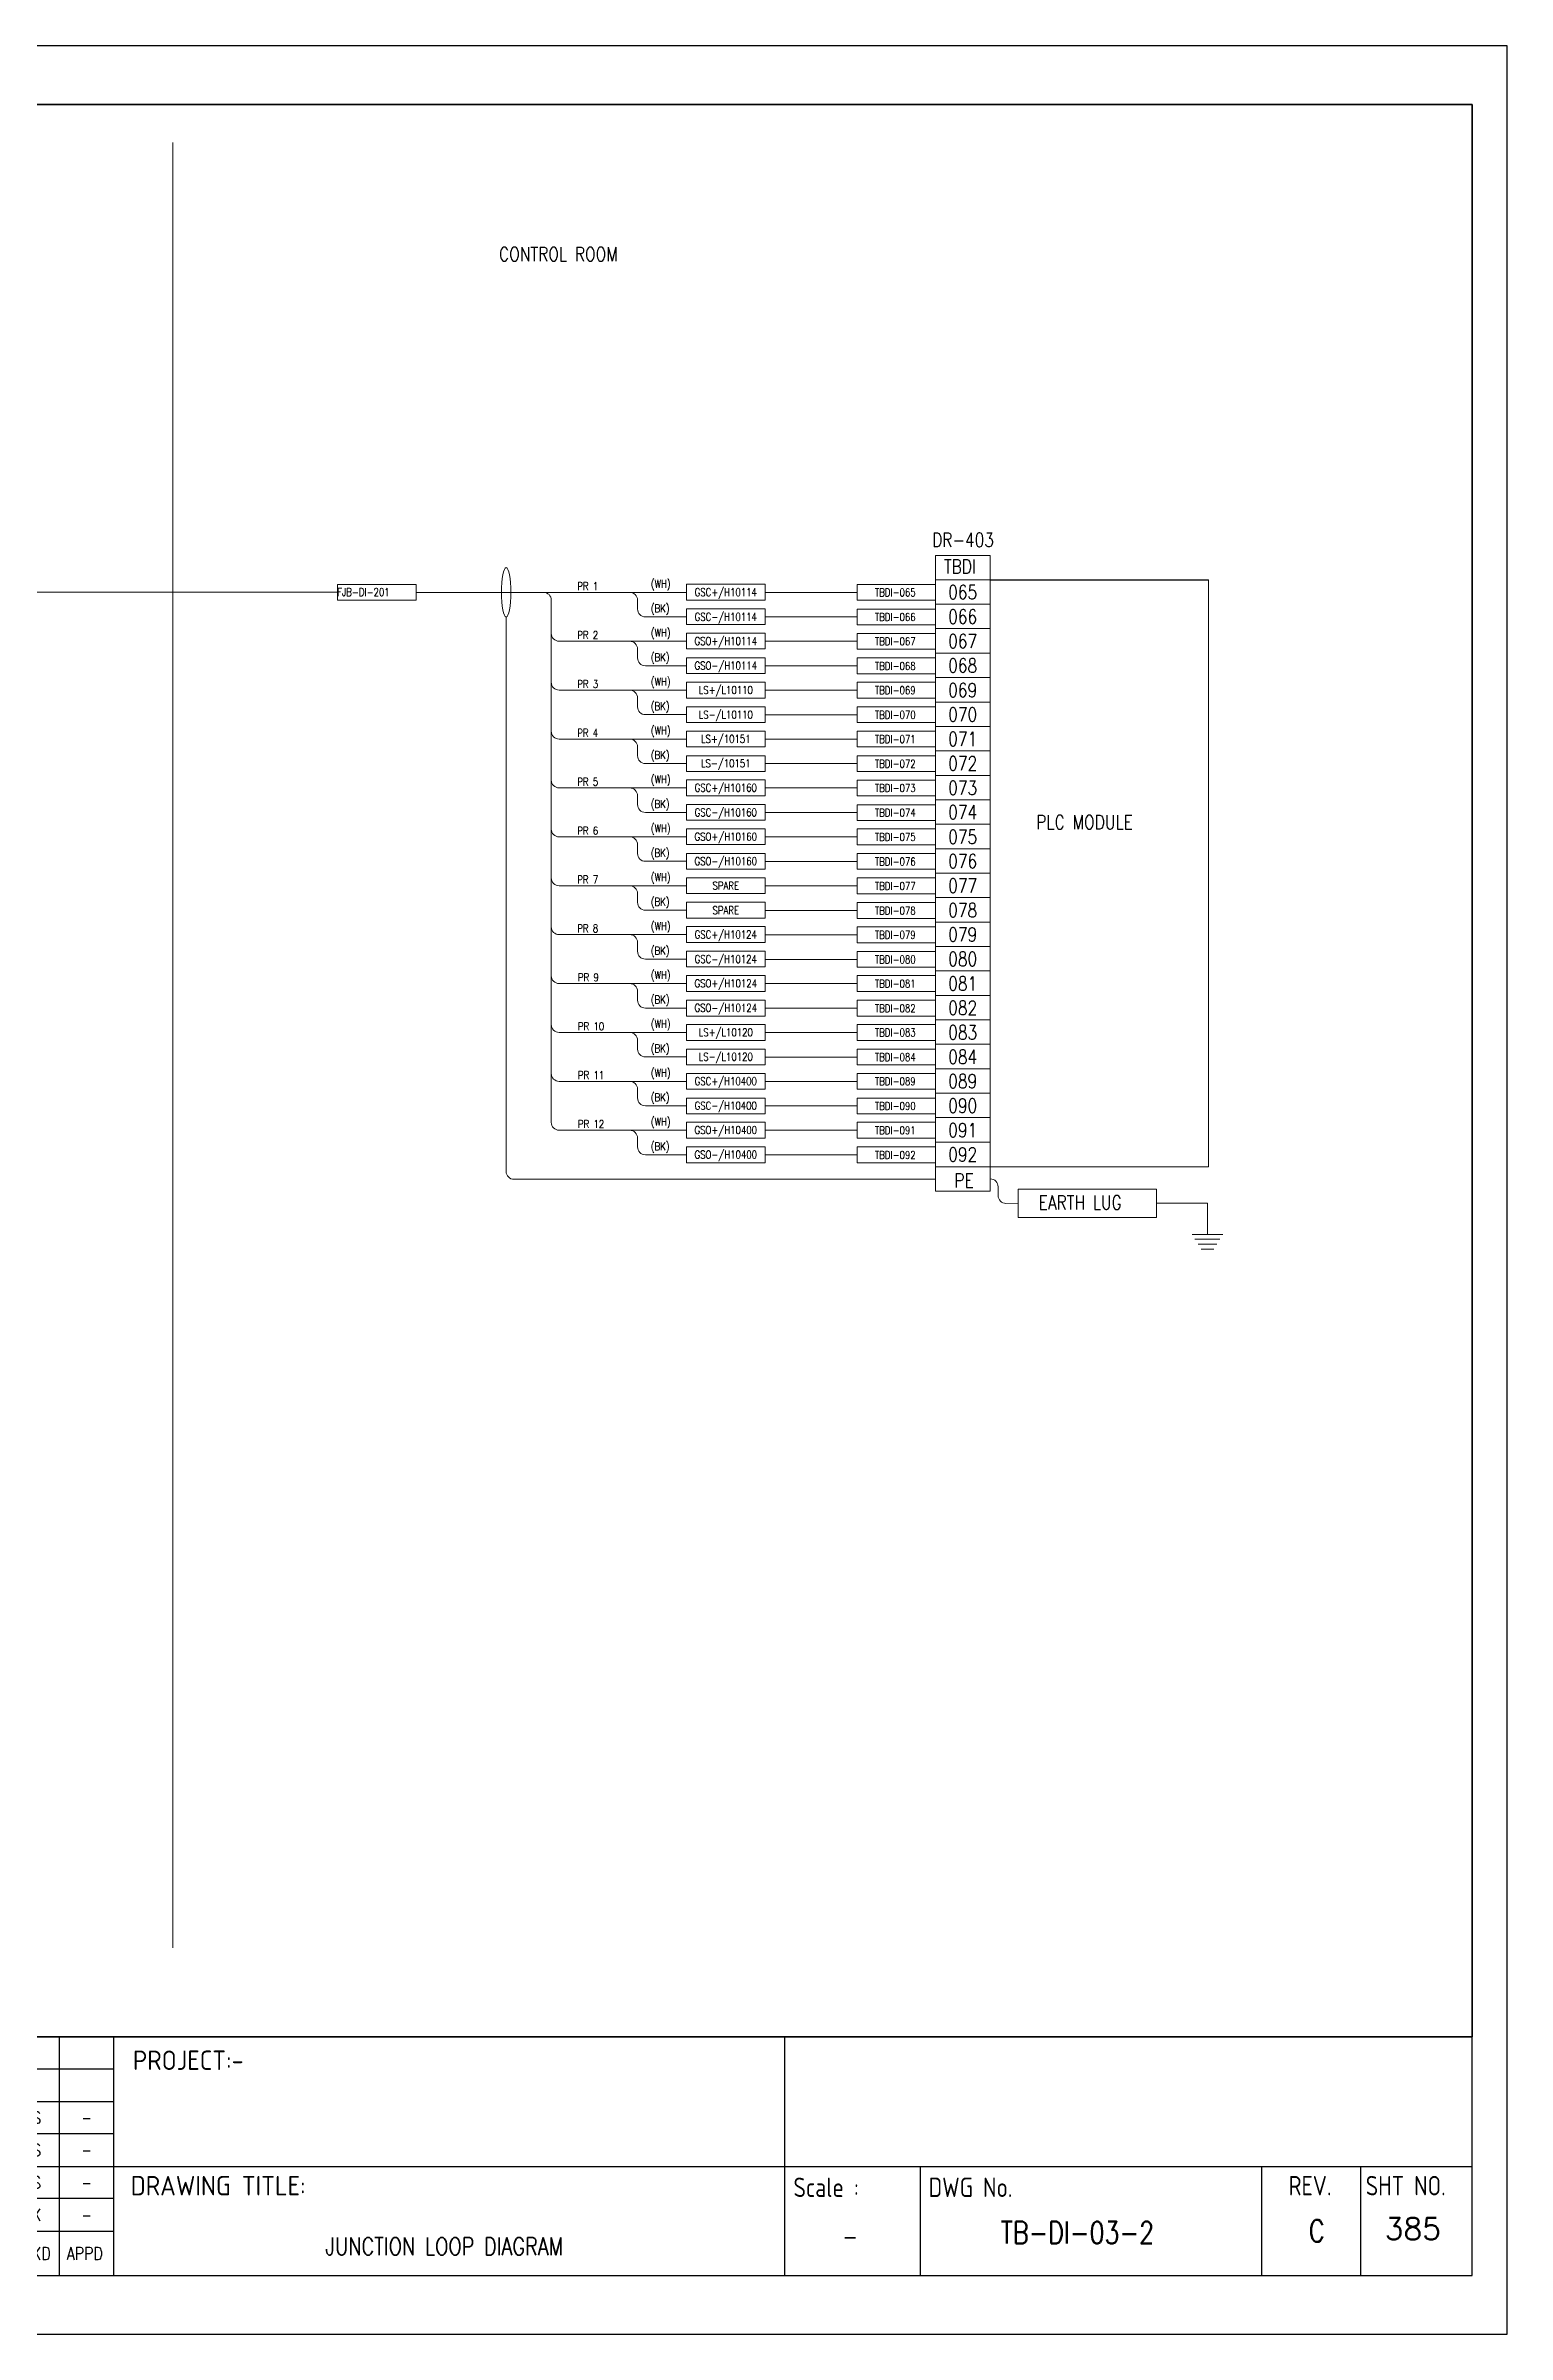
# Model space of a CAD drawing. Header units: millimetres. Extents: x -14942 to 24072, y -50285 to 2207.
# Drawn here: x 1302.6 to 1489.4, y -5690.3 to -5397.8 of the extents above; entities that cross this region are included whole.
import ezdxf
from ezdxf.enums import TextEntityAlignment as Align

# ---------------------------------------------------------------- set-up
doc = ezdxf.new("R2010")
doc.units = ezdxf.units.MM
doc.header["$MEASUREMENT"] = 0
doc.layers.get('0').update_dxf_attribs({"linetype": 'CONTINUOUS'})
for name, color, linetype in [('52049_PAPER A4$0$Frame_A1', 253, 'CONTINUOUS'), ('BEAM', 3, 'CONTINUOUS'), ('INSTRUMENT', 1, 'CONTINUOUS'), ('TEXT', 2, 'CONTINUOUS')]:
    doc.layers.add(name, color=color, linetype=linetype)
doc.styles.add('52049_PAPER A4$0$ISO Proportional', font='isocp.shx')
doc.styles.add('52049_PAPER A4$0$ROMANS', font='isocp.shx')
doc.styles.add('52049_PAPER A4$0$Romans-title', font='romans.shx')
doc.styles.add('ROMANS', font='romans')

# ---------------------------------------------------------------- blocks, each defined once
blk = doc.blocks.new('52049_PAPER A4$0$eec-ie')
at = {"layer": '52049_PAPER A4$0$Frame_A1', "color": 0, "lineweight": -3}
for p, q in [((0.649, 0.571), (0.955, 0.877)), ((0.773, 0.617), (1.031, 0.875)), ((4.693, 0.483), (5.085, 0.875)), ((4.878, 0.591), (5.165, 0.877)), ((-0.005, -0.082), (0.302, 0.224)), ((-0.002, -0.158), (0.256, 0.1)), ((0, 0), (0.873, 0.873)), ((0.005, -0.229), (0.236, 0.002)), ((0.013, 0.091), (0.781, 0.859)), ((0.04, 0.196), (0.677, 0.833)), ((0.09, 0.324), (0.549, 0.783)), ((0.256, 0.568), (0.305, 0.617)), ((0.345, -0.123), (0.996, 0.528)), ((0.346, -0.044), (0.916, 0.526)), ((0.352, -0.194), (1.066, 0.521)), ((0.361, 0.049), (0.824, 0.512)), ((0.366, -0.258), (0.664, 0.04)), ((0.385, -0.317), (0.742, 0.04)), ((0.402, 0.168), (0.704, 0.47)), ((0.409, -0.371), (0.82, 0.04)), ((1.692, 0.04), (0.64, 0.04)), ((0.684, -0.173), (0.898, 0.04)), ((0.762, -0.173), (0.976, 0.04)), ((0.84, -0.173), (1.054, 0.04)), ((0.869, 0.245), (1.13, 0.507)), ((0.87, 0.637), (1.102, 0.868)), ((0.918, -0.173), (1.132, 0.04)), ((0.955, 0.643), (1.168, 0.856)), ((0.961, 0.259), (1.189, 0.488)), ((0.996, -0.173), (1.21, 0.04)), ((1.03, 0.64), (1.231, 0.841)), ((1.033, 0.253), (1.243, 0.464)), ((1.074, -0.173), (1.288, 0.04)), ((1.093, 0.236), (1.294, 0.436)), ((1.099, 0.631), (1.29, 0.822)), ((1.146, 0.21), (1.34, 0.404)), ((1.152, -0.173), (1.366, 0.04)), ((1.162, 0.617), (1.346, 0.8)), ((1.192, 0.178), (1.383, 0.369)), ((1.218, 0.155), (1.538, 0.155)), ((1.221, 0.598), (1.399, 0.776)), ((1.23, -0.173), (1.444, 0.04)), ((1.246, 0.155), (1.422, 0.331)), ((1.276, 0.575), (1.45, 0.749)), ((1.308, -0.173), (1.522, 0.04)), ((1.324, 0.155), (1.458, 0.289)), ((1.328, 0.548), (1.498, 0.719)), ((1.376, 0.519), (1.544, 0.687)), ((1.386, -0.173), (1.6, 0.04)), ((1.402, 0.155), (1.49, 0.243)), ((1.422, 0.486), (1.588, 0.653)), ((1.464, 0.45), (1.63, 0.616)), ((1.464, -0.173), (1.677, 0.04)), ((1.48, 0.155), (1.519, 0.194)), ((1.503, 0.412), (1.669, 0.577)), ((1.539, 0.37), (1.706, 0.536)), ((1.542, -0.173), (1.898, 0.183)), ((1.573, 0.326), (1.741, 0.493)), ((1.603, 0.278), (1.773, 0.448)), ((1.62, -0.173), (1.914, 0.121)), ((1.63, 0.227), (1.803, 0.4)), ((1.654, 0.173), (1.831, 0.35)), ((1.674, 0.115), (1.856, 0.297)), ((1.689, 0.052), (1.879, 0.241)), ((1.698, -0.173), (1.927, 0.056)), ((2.092, -0.09), (2.374, 0.191)), ((2.095, -0.166), (2.337, 0.076)), ((2.096, -0.009), (2.513, 0.408)), ((2.109, 0.082), (2.883, 0.856)), ((2.133, 0.184), (2.78, 0.831)), ((2.181, 0.31), (2.655, 0.784)), ((2.311, 0.518), (2.447, 0.654)), ((2.442, -0.131), (3.095, 0.523)), ((2.442, -0.052), (3.017, 0.522)), ((2.45, -0.2), (2.776, 0.125)), ((2.456, 0.039), (2.926, 0.509)), ((2.465, -0.264), (2.764, 0.036)), ((2.485, -0.322), (2.842, 0.036)), ((2.493, 0.155), (2.81, 0.471)), ((2.557, 0.452), (2.973, 0.869)), ((2.716, -0.168), (2.92, 0.036)), ((2.725, 0.036), (3.79, 0.036)), ((2.773, 0.591), (3.055, 0.872)), ((2.794, -0.168), (2.998, 0.036)), ((2.839, 0.189), (3.165, 0.515)), ((2.872, -0.168), (3.076, 0.036)), ((2.889, 0.628), (3.131, 0.87)), ((2.95, -0.168), (3.154, 0.036)), ((2.983, 0.644), (3.201, 0.862)), ((2.985, 0.256), (3.229, 0.5)), ((3.028, -0.168), (3.232, 0.036)), ((3.064, 0.648), (3.267, 0.85)), ((3.07, 0.264), (3.287, 0.48)), ((3.106, -0.168), (3.31, 0.036)), ((3.138, 0.643), (3.329, 0.834)), ((3.139, 0.255), (3.34, 0.456)), ((3.184, -0.168), (3.388, 0.036)), ((3.198, 0.236), (3.39, 0.428)), ((3.206, 0.633), (3.387, 0.815)), ((3.25, 0.209), (3.436, 0.396)), ((3.262, -0.168), (3.466, 0.036)), ((3.268, 0.618), (3.443, 0.793)), ((3.294, 0.176), (3.478, 0.36)), ((3.622, 0.16), (3.312, 0.16)), ((3.326, 0.598), (3.496, 0.768)), ((3.34, -0.168), (3.544, 0.036)), ((3.356, 0.16), (3.517, 0.321)), ((3.381, 0.574), (3.547, 0.74)), ((3.418, -0.168), (3.622, 0.036)), ((3.432, 0.547), (3.595, 0.71)), ((3.434, 0.16), (3.552, 0.278)), ((3.48, 0.517), (3.64, 0.678)), ((3.496, -0.168), (3.7, 0.036)), ((3.512, 0.16), (3.584, 0.232)), ((3.524, 0.484), (3.684, 0.643)), ((3.566, 0.448), (3.725, 0.607)), ((3.574, -0.168), (3.778, 0.036)), ((3.59, 0.16), (3.612, 0.182)), ((3.605, 0.408), (3.764, 0.567)), ((3.641, 0.366), (3.8, 0.526)), ((3.652, -0.168), (3.989, 0.169)), ((3.674, 0.321), (3.835, 0.483)), ((3.704, 0.273), (3.867, 0.437)), ((3.73, 0.222), (3.897, 0.388)), ((3.73, -0.168), (4.005, 0.107)), ((3.753, 0.167), (3.924, 0.338)), ((3.773, 0.109), (3.948, 0.284)), ((3.788, 0.046), (3.97, 0.228)), ((3.808, -0.168), (4.016, 0.04)), ((4.18, -0.108), (4.466, 0.179)), ((4.182, -0.028), (4.574, 0.364)), ((4.184, -0.182), (4.432, 0.066)), ((4.192, 0.06), (4.997, 0.865)), ((4.213, 0.16), (4.897, 0.843)), ((4.254, 0.278), (4.779, 0.803)), ((4.343, 0.446), (4.611, 0.713)), ((4.529, -0.071), (5.128, 0.528)), ((4.531, -0.147), (5.204, 0.526)), ((4.538, 0.017), (5.04, 0.519)), ((4.54, -0.215), (4.857, 0.101)), ((4.568, 0.124), (4.932, 0.489)), ((4.69, 0.325), (4.732, 0.366)), ((4.956, 0.2), (5.272, 0.517)), ((4.991, 0.625), (5.239, 0.873)), ((5.083, 0.64), (5.308, 0.864)), ((5.087, 0.253), (5.334, 0.501)), ((5.164, 0.643), (5.373, 0.852)), ((5.17, 0.259), (5.392, 0.48)), ((5.237, 0.638), (5.435, 0.835)), ((5.238, 0.248), (5.444, 0.455)), ((5.296, 0.228), (5.493, 0.426)), ((5.304, 0.627), (5.493, 0.815)), ((5.346, 0.201), (5.539, 0.393)), ((5.366, 0.611), (5.548, 0.792)), ((5.39, 0.167), (5.58, 0.357)), ((5.402, 0.155), (5.722, 0.155)), ((5.424, 0.591), (5.6, 0.767)), ((5.456, 0.155), (5.619, 0.317)), ((5.478, 0.567), (5.65, 0.739)), ((5.528, 0.539), (5.698, 0.709)), ((5.534, 0.155), (5.653, 0.274)), ((5.576, 0.508), (5.743, 0.676)), ((5.612, 0.155), (5.684, 0.227)), ((5.62, 0.475), (5.786, 0.641)), ((5.661, 0.438), (5.827, 0.604)), ((5.69, 0.155), (5.712, 0.177)), ((5.7, 0.398), (5.865, 0.564)), ((5.735, 0.356), (5.902, 0.523)), ((5.767, 0.31), (5.936, 0.479)), ((5.797, 0.262), (5.967, 0.432)), ((5.823, 0.21), (5.997, 0.384)), ((6.09, 0.155), (5.845, 0.155)), ((5.846, 0.155), (6.024, 0.333)), ((5.924, 0.155), (6.048, 0.279)), ((6.002, 0.155), (6.07, 0.223)), ((6.08, 0.155), (6.088, 0.163)), ((6.901, 0.037), (6.46, 0.037)), ((6.46, 0.037), (6.46, -0.183)), ((6.46, -0.011), (6.508, 0.037)), ((6.46, -0.089), (6.586, 0.037)), ((6.46, -0.167), (6.664, 0.037)), ((6.521, -0.183), (6.742, 0.037)), ((6.599, -0.183), (6.82, 0.037)), ((6.677, -0.183), (6.898, 0.037)), ((6.901, -0.183), (6.901, 0.037)), ((7.232, 0.683), (7.413, 0.864)), ((7.27, 0.644), (7.491, 0.864)), ((7.348, 0.644), (7.568, 0.864)), ((7.426, 0.644), (7.646, 0.864)), ((7.504, 0.644), (7.724, 0.864)), ((7.507, 0.569), (7.802, 0.864)), ((7.507, 0.491), (7.88, 0.864)), ((7.507, 0.413), (7.958, 0.864)), ((7.507, 0.335), (7.783, 0.611)), ((7.507, 0.257), (7.783, 0.533)), ((7.507, 0.179), (7.783, 0.455)), ((7.507, 0.101), (7.783, 0.377)), ((7.507, 0.023), (7.783, 0.299)), ((7.507, -0.055), (7.783, 0.221)), ((7.507, -0.133), (7.783, 0.143)), ((7.507, -0.211), (7.783, 0.065)), ((7.816, 0.644), (8.036, 0.864)), ((7.894, 0.644), (8.059, 0.808)), ((7.972, 0.644), (8.059, 0.73)), ((8.05, 0.644), (8.059, 0.652)), ((8.334, 0.46), (8.738, 0.864)), ((8.334, 0.538), (8.66, 0.864)), ((8.334, 0.382), (8.816, 0.864)), ((8.334, 0.694), (8.504, 0.864)), ((8.334, 0.616), (8.582, 0.864)), ((8.334, 0.304), (8.61, 0.58)), ((8.334, 0.226), (8.61, 0.502)), ((8.334, 0.149), (8.61, 0.424)), ((8.334, 0.071), (8.61, 0.346)), ((8.334, -0.007), (8.61, 0.268)), ((8.334, -0.085), (8.61, 0.19)), ((8.334, -0.163), (8.61, 0.112)), ((8.334, -0.241), (8.61, 0.034)), ((8.334, -0.397), (8.741, 0.01)), ((8.334, -0.319), (8.663, 0.01)), ((8.334, -0.475), (8.819, 0.01)), ((8.673, 0.644), (8.894, 0.864)), ((8.676, -0.211), (8.897, 0.01)), ((8.751, 0.644), (8.972, 0.864)), ((8.754, -0.211), (8.975, 0.01)), ((8.829, 0.644), (9.05, 0.864)), ((8.832, -0.211), (9.053, 0.01)), ((8.907, 0.644), (9.106, 0.842)), ((8.985, 0.644), (9.106, 0.764)), ((9.063, 0.644), (9.106, 0.686)), ((0.016, -0.295), (0.23, -0.082)), ((0.032, -0.358), (0.232, -0.157)), ((0.051, -0.417), (0.242, -0.226)), ((0.072, -0.473), (0.256, -0.29)), ((0.097, -0.527), (0.275, -0.349)), ((0.124, -0.578), (0.298, -0.404)), ((0.154, -0.626), (0.324, -0.455)), ((0.186, -0.672), (0.354, -0.504)), ((0.22, -0.716), (0.387, -0.549)), ((0.256, -0.757), (0.422, -0.591)), ((0.295, -0.796), (0.461, -0.63)), ((0.336, -0.833), (0.503, -0.667)), ((0.379, -0.868), (0.547, -0.7)), ((0.425, -0.9), (0.595, -0.731)), ((0.437, -0.421), (0.637, -0.221)), ((0.468, -0.467), (0.662, -0.273)), ((0.473, -0.931), (0.646, -0.758)), ((0.503, -0.51), (0.694, -0.319)), ((0.523, -0.958), (0.7, -0.781)), ((0.542, -0.55), (0.733, -0.359)), ((0.576, -0.984), (0.758, -0.801)), ((0.584, -0.585), (0.777, -0.392)), ((0.622, -0.173), (1.935, -0.173)), ((0.63, -0.618), (0.828, -0.419)), ((0.631, -1.006), (0.82, -0.817)), ((0.679, -0.646), (0.887, -0.439)), ((0.69, -1.025), (0.888, -0.827)), ((0.732, -0.671), (0.956, -0.448)), ((0.751, -1.042), (0.962, -0.831)), ((0.79, -0.691), (1.041, -0.44)), ((0.817, -1.054), (1.043, -0.828)), ((0.853, -0.707), (1.194, -0.366)), ((0.886, -1.062), (1.137, -0.812)), ((0.922, -0.715), (1.294, -0.343)), ((0.961, -1.066), (1.253, -0.774)), ((0.999, -0.716), (1.372, -0.343)), ((1.042, -1.063), (1.762, -0.343)), ((1.088, -0.705), (1.45, -0.343)), ((1.131, -1.052), (1.839, -0.343)), ((1.199, -0.672), (1.528, -0.343)), ((1.538, -0.343), (1.218, -0.343)), ((1.232, -1.029), (1.902, -0.359)), ((1.353, -0.986), (1.858, -0.48)), ((1.533, -0.884), (1.757, -0.66)), ((1.646, -0.381), (1.684, -0.343)), ((1.906, -0.343), (1.661, -0.343)), ((1.776, -0.173), (1.935, -0.014)), ((1.854, -0.173), (1.938, -0.089)), ((1.932, -0.173), (1.936, -0.169)), ((2.103, -0.236), (2.321, -0.018)), ((2.115, -0.302), (2.317, -0.1)), ((2.131, -0.364), (2.321, -0.173)), ((2.15, -0.423), (2.332, -0.241)), ((2.172, -0.479), (2.347, -0.303)), ((2.197, -0.532), (2.367, -0.362)), ((2.224, -0.582), (2.39, -0.416)), ((2.254, -0.63), (2.417, -0.467)), ((2.287, -0.676), (2.448, -0.515)), ((2.321, -0.719), (2.481, -0.559)), ((2.358, -0.76), (2.517, -0.601)), ((2.397, -0.799), (2.556, -0.64)), ((2.439, -0.836), (2.598, -0.676)), ((2.482, -0.87), (2.643, -0.709)), ((2.509, -0.376), (2.71, -0.175)), ((2.528, -0.902), (2.691, -0.739)), ((2.537, -0.425), (2.729, -0.234)), ((2.569, -0.471), (2.756, -0.285)), ((2.576, -0.932), (2.743, -0.765)), ((2.605, -0.513), (2.789, -0.33)), ((2.627, -0.959), (2.797, -0.789)), ((2.644, -0.552), (2.828, -0.368)), ((2.68, -0.984), (2.856, -0.808)), ((2.687, -0.588), (2.873, -0.401)), ((4.023, -0.168), (2.708, -0.168)), ((2.733, -0.619), (2.925, -0.427)), ((2.736, -1.006), (2.919, -0.823)), ((2.783, -0.647), (2.985, -0.445)), ((2.796, -1.024), (2.987, -0.833)), ((2.837, -0.671), (3.056, -0.453)), ((2.858, -1.04), (3.062, -0.836)), ((2.896, -0.69), (3.144, -0.443)), ((2.924, -1.052), (3.144, -0.831)), ((2.96, -0.704), (3.316, -0.348)), ((2.995, -1.059), (3.24, -0.814)), ((3.03, -0.712), (3.394, -0.348)), ((3.071, -1.061), (3.359, -0.773)), ((3.11, -0.71), (3.472, -0.348)), ((3.153, -1.056), (3.862, -0.348)), ((3.203, -0.695), (3.55, -0.348)), ((3.245, -1.043), (3.94, -0.348)), ((3.312, -0.348), (3.622, -0.348)), ((3.323, -0.653), (3.618, -0.358)), ((3.349, -1.016), (3.981, -0.385)), ((3.478, -0.965), (3.93, -0.514)), ((3.738, -0.394), (3.784, -0.348)), ((3.756, -0.348), (3.992, -0.348)), ((3.886, -0.168), (4.024, -0.03)), ((3.963, -0.168), (4.026, -0.106)), ((4.192, -0.251), (4.417, -0.027)), ((4.205, -0.316), (4.414, -0.108)), ((4.222, -0.378), (4.419, -0.181)), ((4.242, -0.436), (4.43, -0.247)), ((4.264, -0.491), (4.446, -0.309)), ((4.29, -0.544), (4.466, -0.367)), ((4.318, -0.594), (4.49, -0.421)), ((4.348, -0.641), (4.518, -0.472)), ((4.381, -0.686), (4.548, -0.519)), ((4.416, -0.729), (4.582, -0.563)), ((4.453, -0.77), (4.619, -0.604)), ((4.493, -0.809), (4.658, -0.643)), ((4.534, -0.845), (4.701, -0.678)), ((4.556, -0.278), (4.804, -0.03)), ((4.577, -0.335), (4.798, -0.113)), ((4.578, -0.879), (4.747, -0.711)), ((4.602, -0.388), (4.808, -0.181)), ((4.624, -0.911), (4.795, -0.74)), ((4.631, -0.437), (4.829, -0.239)), ((4.664, -0.482), (4.856, -0.289)), ((4.673, -0.94), (4.847, -0.766)), ((4.7, -0.523), (4.89, -0.333)), ((4.724, -0.967), (4.903, -0.788)), ((4.74, -0.562), (4.931, -0.371)), ((4.778, -0.991), (4.962, -0.807)), ((4.783, -0.596), (4.977, -0.402)), ((4.829, -0.628), (5.031, -0.427)), ((4.834, -1.013), (5.026, -0.821)), ((4.88, -0.655), (5.092, -0.443)), ((4.894, -1.031), (5.095, -0.829)), ((4.935, -0.678), (5.165, -0.448)), ((4.957, -1.046), (5.172, -0.831)), ((4.994, -0.697), (5.26, -0.43)), ((5.023, -1.057), (5.257, -0.824)), ((5.059, -0.71), (5.426, -0.343)), ((5.095, -1.064), (5.356, -0.802)), ((5.13, -0.717), (5.504, -0.343)), ((5.171, -1.066), (5.485, -0.752)), ((5.211, -0.714), (5.582, -0.343)), ((5.254, -1.06), (5.971, -0.343)), ((5.305, -0.698), (5.659, -0.343)), ((5.347, -1.046), (6.049, -0.343)), ((5.722, -0.343), (5.402, -0.343)), ((5.429, -0.652), (5.709, -0.372)), ((5.453, -1.018), (6.075, -0.396)), ((5.585, -0.964), (6.02, -0.528)), ((5.808, -0.428), (5.893, -0.343)), ((5.845, -0.343), (6.09, -0.343)), ((6.46, -0.183), (6.901, -0.183)), ((6.755, -0.183), (6.901, -0.037)), ((6.833, -0.183), (6.901, -0.115)), ((7.232, -0.954), (7.341, -0.845)), ((7.232, -0.876), (7.263, -0.845)), ((7.232, -1.032), (7.419, -0.845)), ((7.276, -1.065), (7.497, -0.845)), ((7.354, -1.065), (7.783, -0.637)), ((7.432, -1.065), (7.783, -0.715)), ((7.507, -0.289), (7.783, -0.013)), ((7.507, -0.367), (7.783, -0.091)), ((7.507, -0.444), (7.783, -0.169)), ((7.507, -0.522), (7.783, -0.247)), ((7.507, -0.6), (7.783, -0.325)), ((7.507, -0.678), (7.783, -0.403)), ((7.507, -0.756), (7.783, -0.481)), ((7.507, -0.834), (7.783, -0.559)), ((7.51, -1.065), (7.783, -0.793)), ((7.588, -1.065), (7.809, -0.845)), ((7.666, -1.065), (7.887, -0.845)), ((7.744, -1.065), (7.964, -0.845)), ((7.822, -1.065), (8.042, -0.845)), ((8.334, -0.553), (8.61, -0.277)), ((8.334, -0.631), (8.61, -0.355)), ((8.334, -0.709), (8.61, -0.433)), ((8.334, -0.787), (8.61, -0.511)), ((8.334, -0.865), (8.61, -0.589)), ((8.334, -0.943), (8.61, -0.667)), ((8.334, -1.021), (8.61, -0.745)), ((8.368, -1.065), (8.61, -0.823)), ((8.446, -1.065), (8.666, -0.845)), ((8.524, -1.065), (8.744, -0.845)), ((8.602, -1.065), (8.822, -0.845)), ((8.679, -1.065), (8.9, -0.845)), ((8.757, -1.065), (8.978, -0.845)), ((8.835, -1.065), (9.056, -0.845)), ((8.91, -0.211), (9.106, -0.015)), ((8.913, -1.065), (9.106, -0.873)), ((8.988, -0.211), (9.106, -0.093)), ((9.066, -0.211), (9.106, -0.171)), ((7.9, -1.065), (8.059, -0.907)), ((7.978, -1.065), (8.059, -0.985)), ((8.056, -1.065), (8.059, -1.063)), ((8.991, -1.065), (9.106, -0.951)), ((9.069, -1.065), (9.106, -1.029))]:
    blk.add_line(p, q, dxfattribs=at)
for points in [[(7.232, 0.864), (8.059, 0.864), (8.059, 0.644), (7.783, 0.644), (7.783, -0.845), (8.059, -0.845), (8.059, -1.065), (7.232, -1.065), (7.232, -0.845), (7.507, -0.845), (7.507, 0.644), (7.232, 0.644)], [(8.61, 0.01), (8.61, 0.644), (9.106, 0.644), (9.106, 0.864), (8.334, 0.864), (8.334, -1.065), (9.106, -1.065), (9.106, -0.845), (8.61, -0.845), (8.61, -0.211), (9.106, -0.211), (9.106, 0.01)]]:
    blk.add_lwpolyline(points, close=True, dxfattribs=at)
for centre, radius, start, end in [((0.967, -0.094), 0.972, 355.3439, 345.14659), ((5.151, -0.094), 0.972, 14.85341, 345.14659), ((0.967, -0.094), 0.737, 10.52425, 340.25595), ((0.967, -0.094), 0.623, 23.56973, 336.43027), ((0.967, -0.094), 0.354, 44.78756, 157.61069), ((3.059, -0.094), 0.967, 355.6074, 344.77468), ((3.059, -0.094), 0.742, 10.07657, 339.99371), ((3.059, -0.094), 0.618, 24.25452, 335.74548), ((3.059, -0.094), 0.358, 45.10959, 158.75786), ((5.151, -0.094), 0.737, 19.74405, 340.25595), ((5.151, -0.094), 0.623, 23.56973, 336.43027), ((5.151, -0.094), 0.354, 44.78756, 315.21244), ((0.967, -0.094), 0.354, 192.89006, 315.21244), ((3.059, -0.094), 0.358, 191.9242, 314.89041)]:
    blk.add_arc(centre, radius, start, end, dxfattribs=at)
blk = doc.blocks.new('52049_PAPER A4$0$eec logo')
at = {"color": 7, "xscale": 2.786697286423482, "yscale": 2.786697286423482, "zscale": 2.786697286423482}
blk.add_blockref('52049_PAPER A4$0$eec-ie', (50.01, 25.95), dxfattribs=at)
blk = doc.blocks.new('FJB')
at = {"color": 3}
for p, q in [((-415.5, 38.01), (-4.5, 38.01)), ((-363.94, 38.01), (-363.94, 7.5)), ((-310.77, 38.01), (-310.77, 7.5)), ((-265.75, 7.5), (-265.75, 38.01)), ((-258.85, 7.5), (-258.85, 38.01)), ((-244.11, 7.5), (-244.11, 38.01)), ((-198.84, 7.5), (-198.84, 38.01)), ((-191.95, 7.5), (-191.95, 38.01)), ((-185.05, 7.5), (-185.05, 38.01)), ((-178.16, 38.01), (-178.16, 7.5)), ((-92.38, 38.01), (-92.38, 7.5)), ((-178.16, 21.46), (-4.5, 21.46)), ((-75.06, 21.46), (-75.06, 7.5)), ((-31.4, 21.46), (-31.4, 7.5)), ((-18.75, 21.46), (-18.75, 7.5)), ((-265.75, 13.19), (-178.16, 13.19))]:
    blk.add_line(p, q, dxfattribs=at)
at = {"color": 7}
for p, q in [((-4.5, 38.01), (-96.38, 38.01)), ((-92.38, 38.01), (-92.38, 19.85))]:
    blk.add_line(p, q, dxfattribs=at)
at = {"color": 1}
for p, q in [((-178.16, 33.87), (-265.75, 33.87)), ((-265.75, 29.74), (-178.16, 29.74)), ((-178.16, 25.6), (-265.75, 25.6)), ((-265.75, 21.46), (-178.16, 21.46)), ((-178.16, 17.33), (-265.75, 17.33))]:
    blk.add_line(p, q, dxfattribs=at)
at = {"color": 7}
blk.add_lwpolyline([(0, 0), (0, 292.5), (-423, 292.5), (-423, 0)], close=True, dxfattribs=at)
blk.add_lwpolyline([(-415.5, 285), (-4.5, 285), (-4.5, 38.01), (-415.5, 38.01)], close=True)
at = {"color": 3}
blk.add_lwpolyline([(-4.5, 7.5), (-4.5, 285), (-415.5, 285), (-415.5, 7.5)], close=True, dxfattribs=at)
at = {"color": 2}
blk.add_circle((-293.05, 13.05), 1.05, dxfattribs=at)
at = {"color": 3, "xscale": 1.200000000000001, "yscale": 1.200000000000001, "zscale": 1.200000000000001}
blk.add_blockref('52049_PAPER A4$0$eec logo', (-421.49, 2.05), dxfattribs=at)
at = {"color": 2, "style": '52049_PAPER A4$0$ISO Proportional'}
for s, height, p in [('PROJECT:-', 2.482, (-168.61, 35.02)), ('DRAWING TITLE:', 2.4821, (-164.78, 18.99))]:
    blk.add_text(s, height=height, dxfattribs=at).set_placement(p, align=Align.MIDDLE_CENTER)
at = {"color": 2, "style": '52049_PAPER A4$0$Romans-title', "width": 0.8}
for s, p in [('THIS DOCUMENT IS SUPPLIEDE', (-292.63, 29.75)), ('IN CONFIDENCE AND MUST NOT BE', (-290.24, 25.51)), (' REPRODUCED IN ANY PART OR FORM', (-289.1, 21.53)), (' WITHOUT PERMISSION IN WRITING FROM ', (-287.9, 17.35)), ('THE OWNERS   SIEMENS LIMITED. ', (-290.28, 13.22))]:
    blk.add_text(s, height=1.75, dxfattribs=at).set_placement(p, align=Align.MIDDLE)
at = {"color": 2, "style": '52049_PAPER A4$0$Romans-title'}
for s, height, width, p in [('EEC INDUSTRIAL ENGINEERING CO.,LTD', 1.75, 0.9, (-363.31, 24.81)), ('36/94 P.S. TOWER, 28th FLOOR,', 1.75, 0.9, (-363.55, 21.03, -1.75)), ('SUKHUMVIT 21 RD, NORTH-KLONGTOEY', 1.75, 0.9, (-363.45, 17.05, -1.75)), ('WATTANA, BANGKOK 10110 THAILAND ', 1.75, 0.9, (-363.25, 13.31, -1.75)), ('TEL: (662)664-1300,FAX :(662)664-1301', 1.75, 0.9, (-363.14, 9.42, -1.75)), ('DRN', 1.655, 0.8, (-197.44, 9.49)), ('CHKD', 1.655, 0.8, (-191.03, 9.49)), ('APPD', 1.655, 0.8, (-184.14, 9.49))]:
    blk.add_text(s, height=height, dxfattribs=dict(at, width=width)).set_placement(p)
at = {"color": 2}
for s, height, style, width, p in [('C', 1.5, '52049_PAPER A4$0$Romans-title', 0.8, (-262.3, 27.67)), ('28/10/14', 1.5, '52049_PAPER A4$0$Romans-title', 0.8, (-251.48, 27.67)), ('AS BUILT', 1.5, '52049_PAPER A4$0$Romans-title', 0.8, (-221.48, 27.67)), ('TT', 1.5, '52049_PAPER A4$0$Romans-title', 0.8, (-195.39, 27.67)), ('CS', 1.5, '52049_PAPER A4$0$Romans-title', 0.8, (-188.5, 27.67)), ('-', 1.5, '52049_PAPER A4$0$Romans-title', 0.8, (-181.6, 27.67)), ('B', 1.5, '52049_PAPER A4$0$Romans-title', 0.8, (-262.3, 23.53)), ('10/09/14', 1.5, '52049_PAPER A4$0$Romans-title', 0.8, (-251.48, 23.53)), ('FOR 2nd APPROVAL', 1.5, '52049_PAPER A4$0$Romans-title', 0.8, (-221.48, 23.53)), ('TT', 1.5, '52049_PAPER A4$0$Romans-title', 0.8, (-195.39, 23.53)), ('CS', 1.5, '52049_PAPER A4$0$Romans-title', 0.8, (-188.5, 23.53)), ('-', 1.5, '52049_PAPER A4$0$Romans-title', 0.8, (-181.6, 23.53)), ('A', 1.5, '52049_PAPER A4$0$Romans-title', 0.8, (-262.3, 19.39)), ('10/07/14', 1.5, '52049_PAPER A4$0$Romans-title', 0.8, (-251.48, 19.39)), ('FOR  APPROVAL', 1.5, '52049_PAPER A4$0$Romans-title', 0.8, (-221.48, 19.39)), ('TT', 1.5, '52049_PAPER A4$0$Romans-title', 0.8, (-195.39, 19.39)), ('CS', 1.5, '52049_PAPER A4$0$Romans-title', 0.8, (-188.5, 19.39)), ('-', 1.5, '52049_PAPER A4$0$Romans-title', 0.8, (-181.6, 19.39)), ('Scale :', 2.482, '52049_PAPER A4$0$ROMANS', 0.9, (-87.06, 18.78)), ('DWG No.', 2.482, '52049_PAPER A4$0$ROMANS', 0.9, (-68.61, 18.78)), ('REV.', 2.482, '52049_PAPER A4$0$ROMANS', 0.9, (-25.21, 18.99)), ('SHT NO.', 2.482, '52049_PAPER A4$0$ROMANS', 0.9, (-12.98, 18.99)), ('0', 1.5, '52049_PAPER A4$0$Romans-title', 0.8, (-262.3, 15.26)), ('18/03/14', 1.5, '52049_PAPER A4$0$Romans-title', 0.8, (-251.48, 15.26)), ('FOR  PRELIMINARY', 1.5, '52049_PAPER A4$0$Romans-title', 0.8, (-221.48, 15.26)), ('JT', 1.5, '52049_PAPER A4$0$Romans-title', 0.8, (-195.39, 15.26)), ('CK', 1.5, '52049_PAPER A4$0$Romans-title', 0.8, (-188.5, 15.26)), ('-', 1.5, '52049_PAPER A4$0$Romans-title', 0.8, (-181.6, 15.26)), ('-', 2.25, '52049_PAPER A4$0$Romans-title', 0.8, (-84, 12.48)), ('C', 2.8, '52049_PAPER A4$0$Romans-title', 0.8, (-24.36, 13.21))]:
    blk.add_text(s, height=height, dxfattribs=dict(at, style=style, width=width)).set_placement(p, align=Align.MIDDLE_CENTER)
at = {"color": 2, "style": '52049_PAPER A4$0$Romans-title'}
blk.add_text('C', height=1.19, dxfattribs=at).set_placement((-293.05, 13.05), align=Align.MIDDLE)
for s, height, p in [('REV', 1.655, (-264.9, 9.49)), ('DATE', 1.655, (-254.17, 9.49)), ('DESCRIPTION', 1.6548, (-229.2, 9.49))]:
    blk.add_text(s, height=height, dxfattribs=at).set_placement(p)
at = {"layer": 'TEXT', "style": 'ROMANS', "width": 0.8}
blk.add_text('JUNCTION LOOP DIAGRAM ', height=2.25, dxfattribs=at).set_placement((-135.27, 11.24), align=Align.MIDDLE_CENTER)

msp = doc.modelspace()

# ---------------------------------------------------------------- linework, layer by layer
at = {"layer": 'BEAM', "color": 7, "lineweight": 13, "ltscale": 0.3}
msp.add_line((1318.82, -5640.94), (1318.82, -5410.19), dxfattribs=at)
at = {"layer": 'INSTRUMENT', "color": 7, "lineweight": 13}
for p, q in [((1416.28, -5462.95), (1423.3, -5462.95)), ((1416.28, -5466.07), (1416.28, -5462.95)), ((1423.3, -5466.07), (1423.3, -5462.95)), ((1416.28, -5466.07), (1423.3, -5466.07)), ((1416.28, -5466.07), (1416.28, -5541.09)), ((1423.3, -5466.07), (1416.28, -5466.07)), ((1263.31, -5467.66), (1339.86, -5467.66)), ((1384.47, -5467.68), (1349.89, -5467.68)), ((1367.18, -5468.68), (1367.18, -5535.43)), ((1384.47, -5467.68), (1371.85, -5467.68)), ((1378.2, -5469.81), (1378.2, -5468.68)), ((1406.26, -5467.68), (1394.5, -5467.68)), ((1423.3, -5469.2), (1416.28, -5469.2)), ((1361.41, -5470.84), (1361.41, -5541.7)), ((1384.47, -5470.81), (1379.2, -5470.81)), ((1406.26, -5470.82), (1394.5, -5470.82)), ((1416.28, -5472.32), (1423.3, -5472.32)), ((1423.3, -5472.32), (1416.28, -5472.32)), ((1384.47, -5473.93), (1368.18, -5473.93)), ((1378.2, -5476.06), (1378.2, -5474.93)), ((1406.26, -5473.93), (1394.5, -5473.93)), ((1423.3, -5475.45), (1416.28, -5475.45)), ((1384.47, -5477.06), (1379.2, -5477.06)), ((1406.26, -5477.07), (1394.5, -5477.07)), ((1384.47, -5480.18), (1368.18, -5480.18)), ((1378.2, -5482.31), (1378.2, -5481.18)), ((1406.26, -5480.18), (1394.5, -5480.18)), ((1416.28, -5478.57), (1423.3, -5478.57)), ((1423.3, -5478.57), (1416.28, -5478.57)), ((1384.47, -5483.31), (1379.2, -5483.31)), ((1406.26, -5483.32), (1394.5, -5483.32)), ((1423.3, -5481.7), (1416.28, -5481.7)), ((1384.47, -5486.43), (1368.18, -5486.43)), ((1406.26, -5486.43), (1394.5, -5486.43)), ((1423.3, -5484.82), (1416.28, -5484.82)), ((1416.28, -5484.82), (1423.3, -5484.82)), ((1378.2, -5488.56), (1378.2, -5487.43)), ((1384.47, -5489.56), (1379.2, -5489.56)), ((1406.26, -5489.57), (1394.5, -5489.57)), ((1423.3, -5487.95), (1416.28, -5487.95)), ((1384.47, -5492.68), (1368.18, -5492.68)), ((1406.26, -5492.68), (1394.5, -5492.68)), ((1416.28, -5491.07), (1423.3, -5491.07)), ((1423.3, -5491.07), (1416.28, -5491.07)), ((1378.2, -5494.81), (1378.2, -5493.68)), ((1384.47, -5495.81), (1379.2, -5495.81)), ((1406.26, -5495.82), (1394.5, -5495.82)), ((1423.3, -5494.2), (1416.28, -5494.2)), ((1384.47, -5498.93), (1368.18, -5498.93)), ((1406.26, -5498.93), (1394.5, -5498.93)), ((1423.3, -5497.32), (1416.28, -5497.32)), ((1416.28, -5497.32), (1423.3, -5497.32)), ((1378.2, -5501.06), (1378.2, -5499.93)), ((1423.3, -5500.45), (1416.28, -5500.45)), ((1384.47, -5502.06), (1379.2, -5502.06)), ((1406.26, -5502.07), (1394.5, -5502.07)), ((1423.3, -5503.57), (1416.28, -5503.57)), ((1416.28, -5503.57), (1423.3, -5503.57)), ((1384.47, -5505.18), (1368.18, -5505.18)), ((1378.2, -5507.31), (1378.2, -5506.18)), ((1406.26, -5505.2), (1394.5, -5505.2)), ((1423.3, -5506.7), (1416.28, -5506.7)), ((1384.47, -5508.31), (1379.2, -5508.31)), ((1406.26, -5508.34), (1394.5, -5508.34)), ((1416.28, -5509.82), (1423.3, -5509.82)), ((1423.3, -5509.82), (1416.28, -5509.82)), ((1384.47, -5511.43), (1368.18, -5511.43)), ((1378.2, -5513.56), (1378.2, -5512.43)), ((1406.26, -5511.45), (1394.5, -5511.45)), ((1416.28, -5512.95), (1423.3, -5512.95)), ((1423.3, -5512.95), (1416.28, -5512.95)), ((1384.47, -5514.56), (1379.2, -5514.56)), ((1406.26, -5514.59), (1394.5, -5514.59)), ((1416.28, -5516.07), (1423.3, -5516.07)), ((1416.28, -5516.07), (1423.3, -5516.07)), ((1423.3, -5516.07), (1416.28, -5516.07)), ((1384.47, -5517.68), (1368.18, -5517.68)), ((1378.2, -5519.81), (1378.2, -5518.68)), ((1406.26, -5517.68), (1394.5, -5517.68)), ((1423.3, -5519.2), (1416.28, -5519.2)), ((1384.47, -5520.81), (1379.2, -5520.81)), ((1406.26, -5520.82), (1394.5, -5520.82)), ((1416.28, -5522.32), (1423.3, -5522.32)), ((1423.3, -5522.32), (1416.28, -5522.32)), ((1384.47, -5523.93), (1368.18, -5523.93)), ((1378.2, -5526.06), (1378.2, -5524.93)), ((1406.26, -5523.93), (1394.5, -5523.93)), ((1384.47, -5527.06), (1379.2, -5527.06)), ((1406.26, -5527.07), (1394.5, -5527.07)), ((1423.3, -5525.45), (1416.28, -5525.45)), ((1384.47, -5530.18), (1368.18, -5530.18)), ((1406.26, -5530.18), (1394.5, -5530.18)), ((1416.28, -5528.57), (1423.3, -5528.57)), ((1416.28, -5528.57), (1423.3, -5528.57)), ((1423.3, -5528.57), (1416.28, -5528.57)), ((1378.2, -5532.31), (1378.2, -5531.18)), ((1384.47, -5533.31), (1379.2, -5533.31)), ((1406.26, -5533.32), (1394.5, -5533.32)), ((1423.3, -5531.7), (1416.28, -5531.7)), ((1384.47, -5536.43), (1368.18, -5536.43)), ((1406.26, -5536.43), (1394.5, -5536.43)), ((1416.28, -5534.82), (1423.3, -5534.82)), ((1423.3, -5534.82), (1416.28, -5534.82)), ((1378.2, -5538.56), (1378.2, -5537.43)), ((1384.47, -5539.56), (1379.2, -5539.56)), ((1406.26, -5539.57), (1394.5, -5539.57)), ((1423.3, -5537.95), (1416.28, -5537.95)), ((1416.28, -5542.7), (1362.41, -5542.7)), ((1423.3, -5541.09), (1416.28, -5541.09)), ((1416.28, -5541.09), (1416.28, -5544.22)), ((1423.3, -5541.09), (1416.28, -5541.09)), ((1423.3, -5541.09), (1416.28, -5541.09)), ((1423.3, -5541.09), (1423.3, -5544.22)), ((1423.3, -5544.22), (1416.28, -5544.22)), ((1424.3, -5544.78), (1424.3, -5543.65)), ((1425.3, -5545.78), (1426.85, -5545.77)), ((1426.85, -5543.96), (1444.52, -5543.96)), ((1426.85, -5547.59), (1426.85, -5543.96)), ((1444.52, -5543.96), (1444.52, -5547.59)), ((1444.52, -5545.77), (1451.05, -5545.77)), ((1451.05, -5545.77), (1451.05, -5549.74)), ((1444.52, -5547.59), (1426.85, -5547.59)), ((1449.08, -5549.74), (1449.08, -5549.74)), ((1449.08, -5549.74), (1451.05, -5549.74)), ((1449.45, -5550.35), (1451.05, -5550.35)), ((1449.86, -5551.01), (1451.05, -5551.01)), ((1450.24, -5551.62), (1451.05, -5551.62)), ((1451.05, -5549.74), (1453.03, -5549.74)), ((1451.05, -5549.74), (1451.05, -5549.74)), ((1451.05, -5550.35), (1452.65, -5550.35)), ((1451.05, -5551.01), (1452.25, -5551.01)), ((1451.05, -5551.62), (1451.87, -5551.62))]:
    msp.add_line(p, q, dxfattribs=at)
at = {"layer": 'INSTRUMENT', "color": 7}
msp.add_line((1423.3, -5466.07), (1451.17, -5466.07), dxfattribs=at)
at = {"layer": 'INSTRUMENT', "color": 7, "lineweight": 13}
for points in [[(1073.88, -5405.32), (1484.88, -5405.32), (1484.88, -5652.31), (1073.88, -5652.31)], [(1339.86, -5466.67), (1349.89, -5466.67), (1349.89, -5468.69), (1339.86, -5468.69)], [(1384.47, -5466.65), (1394.5, -5466.65), (1394.5, -5468.67), (1384.47, -5468.67)], [(1406.26, -5466.67), (1416.29, -5466.67), (1416.29, -5468.69), (1406.26, -5468.69)], [(1384.47, -5469.8), (1394.5, -5469.8), (1394.5, -5471.81), (1384.47, -5471.81)], [(1406.26, -5469.82), (1416.29, -5469.82), (1416.29, -5471.83), (1406.26, -5471.83)], [(1384.47, -5472.9), (1394.5, -5472.9), (1394.5, -5474.92), (1384.47, -5474.92)], [(1406.26, -5472.92), (1416.29, -5472.92), (1416.29, -5474.94), (1406.26, -5474.94)], [(1384.47, -5476.05), (1394.5, -5476.05), (1394.5, -5478.06), (1384.47, -5478.06)], [(1406.26, -5476.07), (1416.29, -5476.07), (1416.29, -5478.08), (1406.26, -5478.08)], [(1384.47, -5479.17), (1394.5, -5479.17), (1394.5, -5481.19), (1384.47, -5481.19)], [(1406.26, -5479.17), (1416.29, -5479.17), (1416.29, -5481.19), (1406.26, -5481.19)], [(1384.47, -5482.32), (1394.5, -5482.32), (1394.5, -5484.33), (1384.47, -5484.33)], [(1406.26, -5482.32), (1416.29, -5482.32), (1416.29, -5484.33), (1406.26, -5484.33)], [(1384.47, -5485.42), (1394.5, -5485.42), (1394.5, -5487.44), (1384.47, -5487.44)], [(1406.26, -5485.42), (1416.29, -5485.42), (1416.29, -5487.44), (1406.26, -5487.44)], [(1384.47, -5488.57), (1394.5, -5488.57), (1394.5, -5490.58), (1384.47, -5490.58)], [(1406.26, -5488.57), (1416.29, -5488.57), (1416.29, -5490.58), (1406.26, -5490.58)], [(1384.47, -5491.65), (1394.5, -5491.65), (1394.5, -5493.67), (1384.47, -5493.67)], [(1406.26, -5491.67), (1416.29, -5491.67), (1416.29, -5493.69), (1406.26, -5493.69)], [(1384.47, -5494.8), (1394.5, -5494.8), (1394.5, -5496.81), (1384.47, -5496.81)], [(1406.26, -5494.82), (1416.29, -5494.82), (1416.29, -5496.83), (1406.26, -5496.83)], [(1384.47, -5497.9), (1394.5, -5497.9), (1394.5, -5499.92), (1384.47, -5499.92)], [(1406.26, -5497.92), (1416.29, -5497.92), (1416.29, -5499.94), (1406.26, -5499.94)], [(1384.47, -5501.05), (1394.5, -5501.05), (1394.5, -5503.06), (1384.47, -5503.06)], [(1406.26, -5501.07), (1416.29, -5501.07), (1416.29, -5503.08), (1406.26, -5503.08)], [(1384.47, -5504.15), (1394.5, -5504.15), (1394.5, -5506.17), (1384.47, -5506.17)], [(1406.26, -5504.19), (1416.29, -5504.19), (1416.29, -5506.21), (1406.26, -5506.21)], [(1384.47, -5507.3), (1394.5, -5507.3), (1394.5, -5509.31), (1384.47, -5509.31)], [(1406.26, -5507.33), (1416.29, -5507.33), (1416.29, -5509.35), (1406.26, -5509.35)], [(1384.47, -5510.4), (1394.5, -5510.4), (1394.5, -5512.42), (1384.47, -5512.42)], [(1406.26, -5510.44), (1416.29, -5510.44), (1416.29, -5512.46), (1406.26, -5512.46)], [(1384.47, -5513.55), (1394.5, -5513.55), (1394.5, -5515.56), (1384.47, -5515.56)], [(1406.26, -5513.58), (1416.29, -5513.58), (1416.29, -5515.6), (1406.26, -5515.6)], [(1384.47, -5516.67), (1394.5, -5516.67), (1394.5, -5518.69), (1384.47, -5518.69)], [(1406.26, -5516.67), (1416.29, -5516.67), (1416.29, -5518.69), (1406.26, -5518.69)], [(1384.47, -5519.82), (1394.5, -5519.82), (1394.5, -5521.83), (1384.47, -5521.83)], [(1406.26, -5519.82), (1416.29, -5519.82), (1416.29, -5521.83), (1406.26, -5521.83)], [(1384.47, -5522.92), (1394.5, -5522.92), (1394.5, -5524.94), (1384.47, -5524.94)], [(1406.26, -5522.92), (1416.29, -5522.92), (1416.29, -5524.94), (1406.26, -5524.94)], [(1384.47, -5526.07), (1394.5, -5526.07), (1394.5, -5528.08), (1384.47, -5528.08)], [(1406.26, -5526.07), (1416.29, -5526.07), (1416.29, -5528.08), (1406.26, -5528.08)], [(1384.47, -5529.17), (1394.5, -5529.17), (1394.5, -5531.19), (1384.47, -5531.19)], [(1406.26, -5529.17), (1416.29, -5529.17), (1416.29, -5531.19), (1406.26, -5531.19)], [(1384.47, -5532.32), (1394.5, -5532.32), (1394.5, -5534.33), (1384.47, -5534.33)], [(1406.26, -5532.32), (1416.29, -5532.32), (1416.29, -5534.33), (1406.26, -5534.33)], [(1384.47, -5535.42), (1394.5, -5535.42), (1394.5, -5537.44), (1384.47, -5537.44)], [(1406.26, -5535.42), (1416.29, -5535.42), (1416.29, -5537.44), (1406.26, -5537.44)], [(1384.47, -5538.57), (1394.5, -5538.57), (1394.5, -5540.58), (1384.47, -5540.58)], [(1406.26, -5538.57), (1416.29, -5538.57), (1416.29, -5540.58), (1406.26, -5540.58)]]:
    msp.add_lwpolyline(points, close=True, dxfattribs=at)
msp.add_lwpolyline([(1451.17, -5466.07), (1451.17, -5541.09), (1423.3, -5541.09), (1423.3, -5466.07)], dxfattribs=at)
for centre, start, end in [((1366.18, -5468.68), 0, 90), ((1377.2, -5468.68), 0, 90), ((1379.2, -5469.81), 180, 270), ((1368.18, -5472.93), 180, 270), ((1377.2, -5474.93), 0, 90), ((1379.2, -5476.06), 180, 270), ((1368.18, -5479.18), 180, 270), ((1377.2, -5481.18), 0, 90), ((1379.2, -5482.31), 180, 270), ((1368.18, -5485.43), 180, 270), ((1377.2, -5487.43), 0, 90), ((1379.2, -5488.56), 180, 270), ((1368.18, -5491.68), 180, 270), ((1377.2, -5493.68), 0, 90), ((1379.2, -5494.81), 180, 270), ((1368.18, -5497.93), 180, 270), ((1377.2, -5499.93), 0, 90), ((1379.2, -5501.06), 180, 270), ((1368.18, -5504.18), 180, 270), ((1377.2, -5506.18), 0, 90), ((1379.2, -5507.31), 180, 270), ((1368.18, -5510.43), 180, 270), ((1377.2, -5512.43), 0, 90), ((1379.2, -5513.56), 180, 270), ((1368.18, -5516.68), 180, 270), ((1377.2, -5518.68), 0, 90), ((1379.2, -5519.81), 180, 270), ((1368.18, -5522.93), 180, 270), ((1377.2, -5524.93), 0, 90), ((1379.2, -5526.06), 180, 270), ((1368.18, -5529.18), 180, 270), ((1377.2, -5531.18), 0, 90), ((1379.2, -5532.31), 180, 270), ((1368.18, -5535.43), 180, 270), ((1377.2, -5537.43), 0, 90), ((1379.2, -5538.56), 180, 270), ((1362.41, -5541.7), 180, 270), ((1423.3, -5543.65), 0, 90), ((1425.3, -5544.78), 180, 270)]:
    msp.add_arc(centre, 1, start, end, dxfattribs=at)
at = {"layer": 'INSTRUMENT', "color": 7, "lineweight": 13, "extrusion": (0, 0, -1)}
msp.add_ellipse((1361.41, -5467.68), major_axis=(0, -3.16), ratio=0.189417, dxfattribs=at)

# ---------------------------------------------------------------- block references
at = {"layer": 'INSTRUMENT', "color": 7, "lineweight": 13}
msp.add_blockref('FJB', (1489.38, -5690.32), dxfattribs=at)

# ---------------------------------------------------------------- texts
at = {"layer": 'TEXT', "color": 7, "lineweight": 13, "style": 'ROMANS', "width": 0.8}
for s, height, p in [('CONTROL ROOM', 1.8, (1360.5, -5425.34)), ('TBDI', 1.8, (1417.36, -5465.28)), ('PR 1', 1, (1370.5, -5467.39)), ('(WH)', 1, (1379.9, -5467.09)), ('FJB-DI-201', 1, (1339.8, -5468.15)), ('(BK)', 1, (1379.9, -5470.23)), ('PR 2', 1, (1370.5, -5473.64)), ('(WH)', 1, (1379.9, -5473.34)), ('(BK)', 1, (1379.9, -5476.48)), ('(WH)', 1, (1379.9, -5479.59)), ('PR 3', 1, (1370.5, -5479.89)), ('(BK)', 1, (1379.9, -5482.73)), ('PR 4', 1, (1370.5, -5486.14)), ('(WH)', 1, (1379.9, -5485.84)), ('(BK)', 1, (1379.9, -5488.98)), ('PR 5', 1, (1370.5, -5492.39)), ('(WH)', 1, (1379.9, -5492.09)), ('(BK)', 1, (1379.9, -5495.23)), ('PR 6', 1, (1370.5, -5498.64)), ('(WH)', 1, (1379.9, -5498.34)), ('PLC MODULE', 1.8, (1429.17, -5497.97)), ('(BK)', 1, (1379.9, -5501.48)), ('PR 7', 1, (1370.5, -5504.89)), ('(WH)', 1, (1379.9, -5504.59)), ('(BK)', 1, (1379.9, -5507.73)), ('PR 8', 1, (1370.5, -5511.14)), ('(WH)', 1, (1379.9, -5510.84)), ('(BK)', 1, (1379.9, -5513.98)), ('PR 9', 1, (1370.58, -5517.39)), ('(WH)', 1, (1379.9, -5517.09)), ('(BK)', 1, (1379.9, -5520.23)), ('(WH)', 1, (1379.9, -5523.34)), ('PR 10', 1, (1370.58, -5523.64)), ('(BK)', 1, (1379.9, -5526.48)), ('PR 11', 1, (1370.58, -5529.89)), ('(WH)', 1, (1379.9, -5529.59)), ('(BK)', 1, (1379.9, -5532.73)), ('PR 12', 1, (1370.58, -5536.14)), ('(WH)', 1, (1379.9, -5535.84)), ('(BK)', 1, (1379.9, -5538.98)), ('PE', 1.8, (1418.7, -5543.74)), ('EARTH LUG', 1.8, (1429.48, -5546.57)), ('TB-DI-03-2', 2.8, (1424.65, -5678.73))]:
    msp.add_text(s, height=height, dxfattribs=at).set_placement(p)
for s, height, p in [('DR-403', 1.8, (1419.81, -5460.96)), ('065', 1.8, (1419.77, -5467.67)), ('GSC+/H10114', 1, (1389.48, -5467.66)), ('TBDI-065', 1, (1411.15, -5467.69)), ('GSC-/H10114', 1, (1389.48, -5470.81)), ('TBDI-066', 1, (1411.15, -5470.84)), ('066', 1.8, (1419.77, -5470.79)), ('GSO+/H10114', 1, (1389.48, -5473.91)), ('TBDI-067', 1, (1411.15, -5473.94)), ('067', 1.8, (1419.77, -5473.92)), ('GSO-/H10114', 1, (1389.48, -5477.04)), ('TBDI-068', 1, (1411.15, -5477.09)), ('068', 1.8, (1419.77, -5477.04)), ('LS+/L10110', 1, (1389.48, -5480.16)), ('TBDI-069', 1, (1411.15, -5480.19)), ('069', 1.8, (1419.77, -5480.17)), ('LS-/L10110', 1, (1389.48, -5483.31)), ('TBDI-070', 1, (1411.15, -5483.34)), ('070', 1.8, (1419.77, -5483.29)), ('LS+/10151', 1, (1389.48, -5486.41)), ('TBDI-071', 1, (1411.15, -5486.44)), ('071', 1.8, (1419.77, -5486.42)), ('LS-/10151', 1, (1389.48, -5489.54)), ('TBDI-072', 1, (1411.15, -5489.59)), ('072', 1.8, (1419.77, -5489.54)), ('GSC+/H10160', 1, (1389.48, -5492.66)), ('TBDI-073', 1, (1411.15, -5492.69)), ('073', 1.8, (1419.77, -5492.67)), ('GSC-/H10160', 1, (1389.48, -5495.81)), ('TBDI-074', 1, (1411.15, -5495.84)), ('074', 1.8, (1419.77, -5495.79)), ('GSO+/H10160', 1, (1389.48, -5498.91)), ('TBDI-075', 1, (1411.15, -5498.94)), ('075', 1.8, (1419.77, -5498.92)), ('GSO-/H10160', 1, (1389.48, -5502.04)), ('TBDI-076', 1, (1411.15, -5502.09)), ('076', 1.8, (1419.77, -5502.04)), ('SPARE', 1, (1389.48, -5505.16)), ('TBDI-077', 1, (1411.15, -5505.21)), ('077', 1.8, (1419.77, -5505.17)), ('078', 1.8, (1419.77, -5508.29)), ('SPARE', 1, (1389.48, -5508.31)), ('TBDI-078', 1, (1411.15, -5508.36)), ('079', 1.8, (1419.77, -5511.42)), ('GSC+/H10124', 1, (1389.48, -5511.41)), ('TBDI-079', 1, (1411.15, -5511.46)), ('GSC-/H10124', 1, (1389.48, -5514.56)), ('TBDI-080', 1, (1411.15, -5514.61)), ('080', 1.8, (1419.77, -5514.54)), ('GSO+/H10124', 1, (1389.48, -5517.66)), ('TBDI-081', 1, (1411.15, -5517.69)), ('081', 1.8, (1419.77, -5517.67)), ('GSO-/H10124', 1, (1389.48, -5520.79)), ('TBDI-082', 1, (1411.15, -5520.84)), ('082', 1.8, (1419.77, -5520.79)), ('LS+/L10120', 1, (1389.48, -5523.91)), ('TBDI-083', 1, (1411.15, -5523.94)), ('083', 1.8, (1419.77, -5523.92)), ('LS-/L10120', 1, (1389.48, -5527.04)), ('TBDI-084', 1, (1411.15, -5527.09)), ('084', 1.8, (1419.77, -5527.04)), ('GSC+/H10400', 1, (1389.48, -5530.16)), ('TBDI-089', 1, (1411.15, -5530.19)), ('089', 1.8, (1419.77, -5530.17)), ('GSC-/H10400', 1, (1389.48, -5533.29)), ('TBDI-090', 1, (1411.15, -5533.34)), ('090', 1.8, (1419.77, -5533.29)), ('GSO+/H10400', 1, (1389.48, -5536.41)), ('TBDI-091', 1, (1411.15, -5536.44)), ('091', 1.8, (1419.77, -5536.42)), ('GSO-/H10400', 1, (1389.48, -5539.54)), ('TBDI-092', 1, (1411.15, -5539.59)), ('092', 1.8, (1419.77, -5539.54))]:
    msp.add_text(s, height=height, dxfattribs=at).set_placement(p, align=Align.MIDDLE_CENTER)
at = {"layer": 'TEXT', "color": 7, "lineweight": 13, "style": 'ROMANS'}
msp.add_text('385', height=2.8, dxfattribs=at).set_placement((1477.31, -5676.83), align=Align.MIDDLE)

doc.saveas('drawing.dxf')
